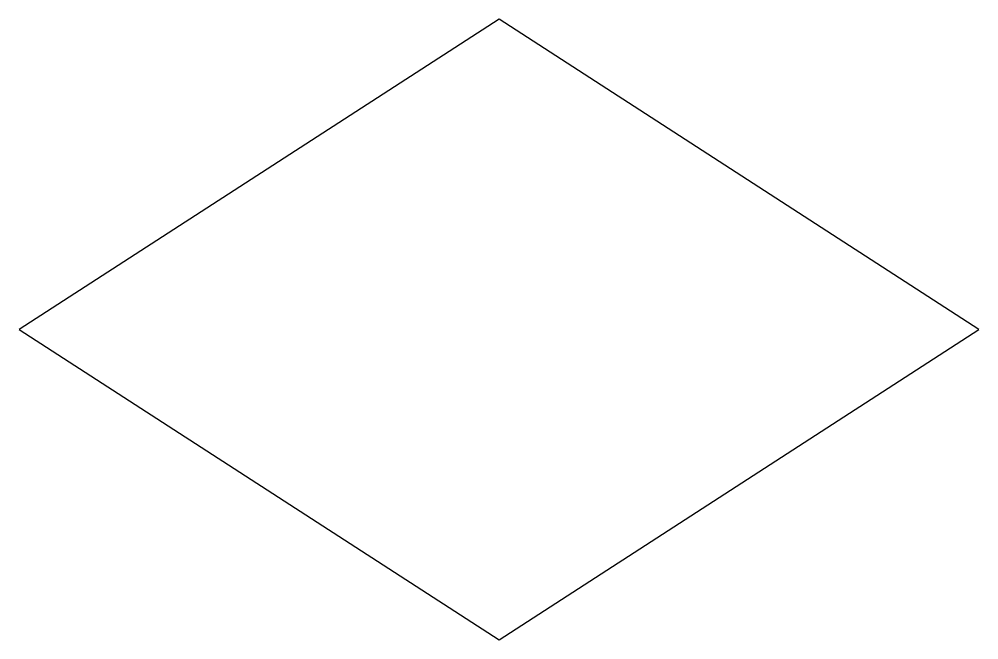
# Model space of a CAD drawing. Extents: x -0.354 to 0.354, y -0.229 to 0.229.
import ezdxf

# ---------------------------------------------------------------- set-up
doc = ezdxf.new("R2010")
doc.units = 0

msp = doc.modelspace()

# ---------------------------------------------------------------- linework, layer by layer
msp.add_lwpolyline([(0, -0.22855), (0.35355, 0), (0, 0.22855), (-0.35355, 0)], close=True)

doc.saveas('drawing.dxf')
